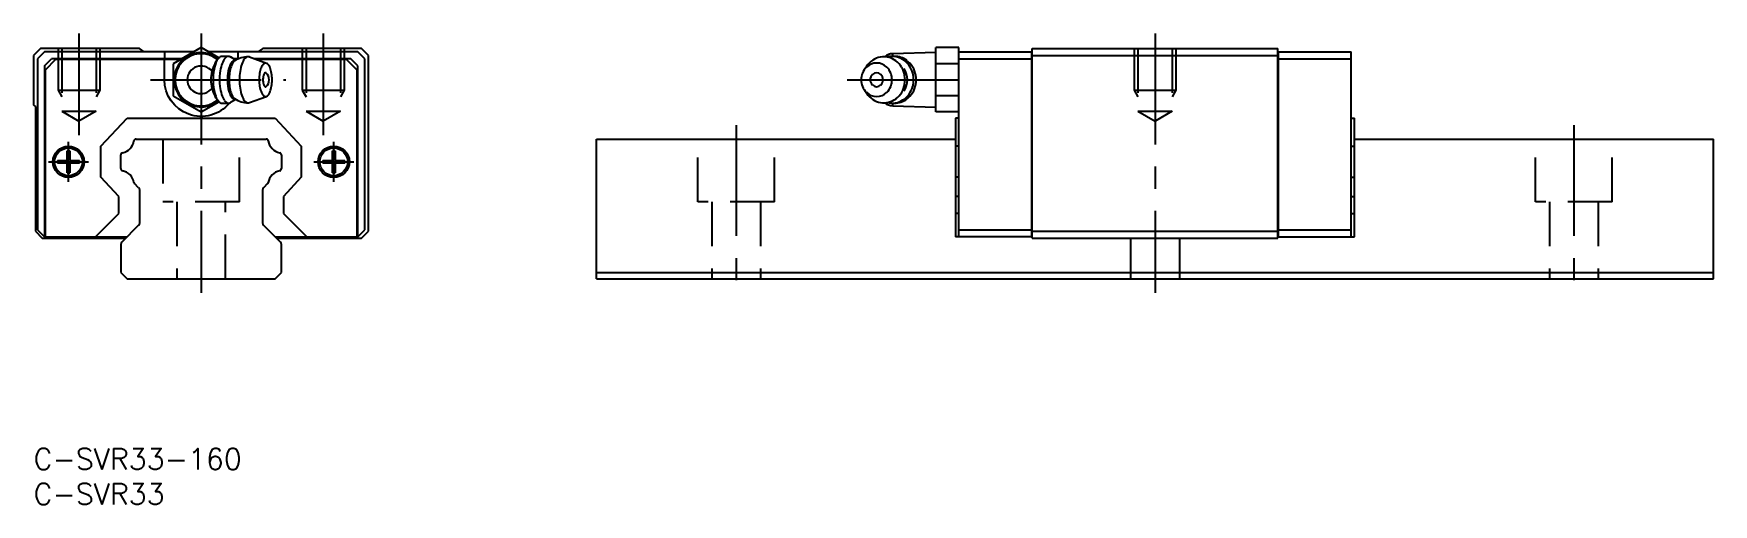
# Model space of a CAD drawing. Extents: x 0 to 241, y -8 to 59.
import ezdxf

# ---------------------------------------------------------------- set-up
doc = ezdxf.new("R2010")
doc.units = 0
doc.header["$LTSCALE"] = 0.5
doc.linetypes.add('CENTER', pattern=[50.8, 31.75, -6.35, 6.35, -6.35])
doc.linetypes.add('DASHED', pattern=[19.05, 12.7, -6.35])
doc.layers.get('0').update_dxf_attribs({"linetype": 'CONTINUOUS'})
doc.layers.add('CENTER', color=1, linetype='CENTER')
doc.styles.get("Standard").update_dxf_attribs({"font": 'txt.shx', "height": 3, "bigfont": 'bigfont.shx'})

# ---------------------------------------------------------------- blocks, each defined once
blk = doc.blocks.new('*U34')
at = {"color": 7, "linetype": 'CONTINUOUS'}
blk.add_text('C-SVR33-160', height=3, dxfattribs=at).set_placement((0, -3))
blk = doc.blocks.new('*U35')
at = {"color": 7, "linetype": 'CONTINUOUS'}
blk.add_text('C-SVR33', height=3, dxfattribs=at).set_placement((0, -8))

msp = doc.modelspace()

# ---------------------------------------------------------------- linework, layer by layer
at = {"color": 7, "linetype": 'CONTINUOUS'}
for p, q in [((1, 57.34), (0, 56.34)), ((0, 56.34), (0, 49.19)), ((1.55, 56.84), (0.55, 55.84)), ((0.55, 55.84), (0.55, 31.34)), ((15.15, 57.34), (1, 57.34)), ((22.93, 56.84), (1.55, 56.84)), ((1.55, 54.84), (2.55, 55.84)), ((3.15, 55.74), (1.65, 54.24)), ((21.2, 55.84), (2.55, 55.84)), ((21.02, 55.74), (3.15, 55.74)), ((15.86, 56.84), (15.15, 57.34)), ((18.75, 56.84), (18.75, 55.84)), ((18.75, 52.84), (18.75, 55.74)), ((24, 57.46), (20, 55.15)), ((26.55, 55.99), (24, 57.46)), ((46.45, 56.84), (25.07, 56.84)), ((26.29, 55.68), (26.52, 55.95)), ((27.93, 56.19), (27.05, 56.2)), ((28.95, 55.65), (28.22, 56.11)), ((29.32, 55.84), (28.64, 55.84)), ((29.32, 55.84), (28.64, 55.84)), ((29.32, 55.84), (28.64, 55.84)), ((29.32, 55.84), (28.64, 55.84)), ((29.12, 55.74), (28.79, 55.74)), ((29.12, 55.74), (28.79, 55.74)), ((29.12, 55.74), (28.79, 55.74)), ((28.95, 55.64), (28.85, 55.64)), ((29.25, 56.84), (29.25, 55.84)), ((30.92, 56.11), (33.37, 55.22)), ((45.45, 55.84), (31.66, 55.84)), ((44.85, 55.74), (31.93, 55.74)), ((32.85, 57.34), (32.14, 56.84)), ((47, 57.34), (32.85, 57.34)), ((46.35, 54.24), (44.85, 55.74)), ((46.45, 54.84), (45.45, 55.84)), ((47.45, 55.84), (46.45, 56.84)), ((48, 56.34), (47, 57.34)), ((47.45, 31.34), (47.45, 55.84)), ((48, 31.14), (48, 56.34)), ((123.35, 56.19), (122.97, 56.19)), ((129.26, 56.74), (123.11, 56.58)), ((123.11, 56.19), (123.11, 56.58)), ((132.56, 57.46), (129.26, 57.46)), ((129.26, 48.23), (129.26, 57.46)), ((132.56, 30.34), (132.56, 57.46)), ((132.56, 56.84), (143.01, 56.84)), ((132.56, 55.84), (143.01, 55.84)), ((143.01, 30.34), (143.01, 56.84)), ((143.06, 56.79), (143.01, 56.79)), ((143.06, 55.82), (143.01, 55.82)), ((143.06, 57.34), (178.26, 57.34)), ((143.06, 30.14), (143.06, 57.34)), ((143.06, 56.34), (178.26, 56.34)), ((178.26, 30.14), (178.26, 57.34)), ((178.26, 56.79), (178.31, 56.79)), ((178.26, 55.82), (178.31, 55.82)), ((178.31, 56.84), (188.76, 56.84)), ((178.31, 56.84), (178.31, 30.34)), ((178.31, 55.84), (188.76, 55.84)), ((188.76, 30.34), (188.76, 56.84)), ((1.55, 54.84), (1.55, 30.34)), ((1.65, 54.24), (1.65, 30.34)), ((20, 55.15), (20, 50.54)), ((46.35, 30.34), (46.35, 54.24)), ((46.45, 30.34), (46.45, 54.84)), ((119.35, 54.79), (118.99, 54.26)), ((132.56, 55.15), (129.26, 55.15)), ((118.99, 51.43), (119.35, 50.9)), ((0, 49.19), (0.25, 49.03)), ((0.25, 49.03), (0.25, 31.14)), ((20, 50.54), (24, 48.23)), ((24, 48.23), (26.55, 49.7)), ((26.29, 50.01), (26.52, 49.73)), ((27.05, 49.49), (27.93, 49.5)), ((28.95, 50.04), (28.22, 49.58)), ((28.85, 50.04), (28.95, 50.04)), ((30.92, 49.58), (33.37, 50.47)), ((122.97, 49.5), (123.36, 49.49)), ((123.11, 49.11), (123.11, 49.49)), ((123.11, 49.11), (129.26, 48.94)), ((132.56, 50.54), (129.26, 50.54)), ((132.56, 48.23), (129.26, 48.23)), ((9.65, 43.33), (13.39, 47.34)), ((13.39, 47.34), (34.61, 47.34)), ((34.61, 47.34), (38.35, 43.33)), ((132.06, 47.34), (132.06, 30.34)), ((132.56, 47.34), (132.06, 47.34)), ((188.76, 47.34), (189.26, 47.34)), ((189.26, 30.34), (189.26, 47.34)), ((9.65, 38.87), (9.65, 43.33)), ((14.68, 44.34), (33.32, 44.34)), ((38.35, 43.33), (38.35, 38.87)), ((80.66, 44.34), (132.06, 44.34)), ((80.66, 24.34), (80.66, 44.34)), ((132.56, 43.33), (132.06, 43.33)), ((188.76, 43.33), (189.26, 43.33)), ((189.26, 44.34), (240.66, 44.34)), ((240.66, 24.34), (240.66, 44.34)), ((3.43, 41.29), (4.8, 41.29)), ((4.8, 41.29), (4.8, 42.66)), ((5.2, 42.66), (5.2, 41.29)), ((5.2, 41.29), (6.56, 41.29)), ((12.5, 40.11), (12.5, 42.08)), ((35.5, 42.08), (35.5, 40.11)), ((41.44, 41.29), (42.8, 41.29)), ((42.8, 41.29), (42.8, 42.66)), ((43.2, 42.66), (43.2, 41.29)), ((43.2, 41.29), (44.57, 41.29)), ((4.8, 40.89), (3.43, 40.89)), ((4.8, 39.53), (4.8, 40.89)), ((6.56, 40.89), (5.2, 40.89)), ((5.2, 40.89), (5.2, 39.53)), ((12.2, 36.14), (9.65, 38.87)), ((38.35, 38.87), (35.8, 36.14)), ((42.8, 40.89), (41.44, 40.89)), ((42.8, 39.53), (42.8, 40.89)), ((44.57, 40.89), (43.2, 40.89)), ((43.2, 40.89), (43.2, 39.53)), ((132.56, 38.87), (132.06, 38.87)), ((188.76, 38.87), (189.26, 38.87)), ((12.2, 33.68), (12.2, 36.14)), ((15.05, 37.37), (14.47, 37.96)), ((15.2, 32.35), (15.2, 37.02)), ((32.8, 37.02), (32.8, 32.35)), ((33.53, 37.96), (32.95, 37.37)), ((35.8, 36.14), (35.8, 33.68)), ((132.56, 36.14), (132.06, 36.14)), ((188.76, 36.14), (189.26, 36.14)), ((0.55, 31.34), (1.55, 30.34)), ((8.87, 30.34), (12.2, 33.68)), ((15.05, 32), (12.65, 29.59)), ((35.35, 29.59), (32.95, 32)), ((35.8, 33.68), (39.13, 30.34)), ((46.45, 30.34), (47.45, 31.34)), ((132.56, 33.68), (132.06, 33.68)), ((132.56, 31.34), (143.01, 31.34)), ((143.06, 31.37), (143.01, 31.37)), ((178.26, 31.37), (178.31, 31.37)), ((178.31, 31.34), (188.76, 31.34)), ((188.76, 33.68), (189.26, 33.68)), ((0.25, 31.14), (1.25, 30.14)), ((1.25, 30.14), (13.2, 30.14)), ((1.55, 30.34), (13.4, 30.34)), ((12.5, 29.24), (12.5, 25.24)), ((34.6, 30.34), (46.45, 30.34)), ((34.8, 30.14), (47, 30.14)), ((35.5, 25.24), (35.5, 29.24)), ((47, 30.14), (48, 31.14)), ((143.01, 30.34), (132.06, 30.34)), ((143.06, 30.39), (143.01, 30.39)), ((143.06, 31.14), (178.26, 31.14)), ((143.06, 30.14), (178.26, 30.14)), ((178.26, 30.39), (178.31, 30.39)), ((178.31, 30.34), (189.26, 30.34)), ((12.5, 25.24), (13.4, 24.34)), ((13.4, 24.34), (34.6, 24.34)), ((34.6, 24.34), (35.5, 25.24)), ((80.66, 25.24), (240.66, 25.24)), ((80.66, 24.34), (240.66, 24.34))]:
    msp.add_line(p, q, dxfattribs=at)
at = {"color": 3, "linetype": 'DASHED'}
for p, q in [((3.5, 57.34), (3.5, 51.34)), ((4.04, 57.34), (4.04, 48.34)), ((8.96, 57.34), (8.96, 48.34)), ((9.5, 57.34), (9.5, 51.34)), ((38.5, 57.34), (38.5, 51.34)), ((39.04, 57.34), (39.04, 48.34)), ((43.96, 57.34), (43.96, 48.34)), ((44.5, 57.34), (44.5, 51.34)), ((157.66, 57.34), (157.66, 51.34)), ((158.2, 57.34), (158.2, 48.34)), ((163.12, 57.34), (163.12, 48.34)), ((163.66, 57.34), (163.66, 51.34)), ((3.5, 51.34), (9.5, 51.34)), ((3.5, 51.34), (4.04, 50.41)), ((9.5, 51.34), (8.96, 50.41)), ((38.5, 51.34), (44.5, 51.34)), ((38.5, 51.34), (39.04, 50.41)), ((44.5, 51.34), (43.96, 50.41)), ((157.66, 51.34), (163.66, 51.34)), ((157.66, 51.34), (158.2, 50.41)), ((163.66, 51.34), (163.12, 50.41)), ((4.04, 48.34), (8.96, 48.34)), ((4.04, 48.34), (6.5, 46.93)), ((8.96, 48.34), (6.5, 46.93)), ((39.04, 48.34), (43.96, 48.34)), ((39.04, 48.34), (41.5, 46.93)), ((43.96, 48.34), (41.5, 46.93)), ((158.2, 48.34), (163.12, 48.34)), ((158.2, 48.34), (160.66, 46.93)), ((163.12, 48.34), (160.66, 46.93)), ((18.5, 44.34), (18.5, 35.34)), ((29.5, 35.34), (29.5, 44.34)), ((95.16, 35.34), (95.16, 44.34)), ((106.16, 35.34), (106.16, 44.34)), ((215.16, 35.34), (215.16, 44.34)), ((226.16, 35.34), (226.16, 44.34)), ((29.5, 35.34), (18.5, 35.34)), ((20.5, 35.34), (20.5, 24.34)), ((27.5, 24.34), (27.5, 35.34)), ((106.16, 35.34), (95.16, 35.34)), ((97.16, 35.34), (97.16, 24.34)), ((104.16, 35.34), (104.16, 24.34)), ((226.16, 35.34), (215.16, 35.34)), ((217.16, 35.34), (217.16, 24.34)), ((224.16, 35.34), (224.16, 24.34)), ((157.16, 30.14), (157.16, 24.34)), ((164.16, 30.14), (164.16, 24.34))]:
    msp.add_line(p, q, dxfattribs=at)
at = {"color": 7, "linetype": 'CONTINUOUS'}
for centre, radius in [((5, 41.09), 2.25), ((43, 41.09), 2.25), ((5, 41.09), 1.99), ((43, 41.09), 1.99)]:
    msp.add_circle(centre, radius, dxfattribs=at)
for centre, radius, start, end in [((24, 52.84), 3.9, 50.9718, 309.0282), ((24, 52.84), 3.74, 51.0329, 308.9671), ((27.88, 54.32), 2.09, 139.5538, 157.3697), ((28.24, 54.47), 2.27, 139.598, 160.8002), ((27.04, 55.52), 0.68, 89.8146, 141.4349), ((29.82, 54.13), 3, 146.419, 163.9372), ((28.1, 55.31), 0.918, 109.5055, 148.4502), ((27.93, 55.64), 0.551, 57.5252, 104.1804), ((29.89, 54.2), 1.9, 139.598, 160.8002), ((28.89, 55.08), 0.569, 93.4944, 141.4349), ((29.57, 54.57), 1.24, 128.03, 154.984), ((30.69, 52.85), 3.29, 89.1369, 124.9824), ((33.5, 53.75), 3.92, 152.982, 167.0658), ((31.25, 54.93), 1.38, 126.0403, 154.4616), ((30.74, 55.63), 0.519, 70.0924, 125.2235), ((121.97, 53.03), 3.16, 123.7997, 146.1384), ((121.83, 53.24), 2.91, 100.3514, 123.7661), ((121.81, 53.32), 2.82, 76.348, 100.2493), ((123.16, 54.58), 2, 91.5, 128.7532), ((122.97, 53.25), 2.94, 80.5353, 103.929), ((121.78, 53.21), 2.94, 52.9859, 76.2524), ((123.35, 53.26), 2.94, 53.8898, 89.8488), ((122.96, 53.25), 2.95, 57.3307, 80.285), ((121.62, 53.01), 3.2, 30.981, 52.964), ((122.83, 53.05), 3.19, 35.5149, 57.2955), ((123.17, 53.02), 3.23, 31.5185, 53.9499), ((24, 52.84), 1.98, 38.259, 321.741), ((29.49, 52.84), 4.12, 162.6982, 197.3018), ((33.42, 51.73), 8.2, 155.5597, 163.4295), ((34.4, 52.84), 8.68, 175.683, 184.317), ((32.25, 53.06), 6.52, 160.718, 176.1614), ((35.22, 52.84), 8.58, 173.5184, 186.4816), ((33.01, 53.13), 6.35, 163.1981, 173.801), ((35.04, 52.84), 7.26, 175.683, 184.317), ((32.78, 53.12), 4.99, 160.0114, 176.868), ((35.27, 52.84), 7.26, 175.8885, 184.1115), ((34.07, 52.95), 6.05, 166.8119, 176.1003), ((31.5, 53.58), 3.41, 153.6234, 167.265), ((38.04, 52.84), 8.56, 175.825, 184.175), ((36.58, 52.98), 7.09, 166.5793, 176.0477), ((38.54, 52.84), 6.22, 175.683, 184.317), ((37.41, 52.95), 5.09, 166.0541, 175.9315), ((35.1, 53.56), 2.69, 151.4947, 166.6232), ((33.52, 54.44), 0.885, 121.2698, 153.2617), ((35.42, 52.84), 2.56, 173.7782, 186.2218), ((34.8, 52.92), 1.94, 164.0092, 174.023), ((33.88, 53.2), 0.977, 148.743, 164.6112), ((33.32, 53.55), 0.321, 116.9113, 150.4592), ((33.24, 54.87), 0.371, 61.134, 118.866), ((33.24, 53.69), 0.155, 58.6993, 113.8023), ((32.4, 52.84), 1.34, 313.2338, 46.7662), ((32.96, 54.44), 0.885, 26.7383, 58.7302), ((31.38, 53.56), 2.69, 13.3768, 28.5053), ((29.06, 52.95), 5.09, 4.0685, 13.9459), ((27.94, 52.84), 6.22, 355.683, 4.317), ((121.09, 52.84), 2.53, 134.7224, 225.2776), ((120.78, 53.15), 2.09, 45.5005, 134.4995), ((120.91, 52.84), 1.06, 134.7224, 225.2776), ((120.78, 52.97), 0.872, 45.5005, 134.4995), ((120.64, 52.84), 1.06, 314.7224, 45.2776), ((120.46, 52.84), 2.53, 314.7224, 45.2776), ((121.4, 52.87), 3.46, 10.1721, 31.0278), ((122.2, 52.84), 2.98, 327.435, 32.5652), ((121.3, 52.84), 3.55, 349.7879, 10.29), ((122.6, 52.89), 3.46, 14.9361, 35.548), ((122.94, 52.87), 3.51, 10.3156, 31.5664), ((122.46, 52.84), 3.61, 344.994, 15.006), ((122.83, 52.84), 3.62, 349.6015, 10.3985), ((33.42, 53.96), 8.2, 196.5705, 204.4403), ((32.25, 52.63), 6.52, 183.8386, 199.282), ((27.88, 51.37), 2.09, 202.6303, 220.4462), ((33.01, 52.56), 6.35, 186.199, 196.8019), ((29.82, 51.56), 3, 196.0628, 213.581), ((32.78, 52.57), 4.99, 183.132, 199.9886), ((34.07, 52.74), 6.05, 183.8997, 193.1881), ((29.89, 51.49), 1.9, 199.1998, 220.402), ((31.5, 52.11), 3.41, 192.735, 206.3766), ((29.57, 51.12), 1.24, 205.016, 231.97), ((36.58, 52.71), 7.09, 183.9523, 193.4207), ((33.5, 51.94), 3.92, 192.9342, 207.018), ((37.41, 52.74), 5.09, 184.0685, 193.9459), ((35.1, 52.13), 2.69, 193.3768, 208.5053), ((33.52, 51.25), 0.885, 206.7383, 238.7302), ((34.8, 52.77), 1.94, 185.977, 195.9908), ((33.88, 52.49), 0.977, 195.3888, 211.257), ((33.32, 52.14), 0.321, 209.5408, 243.0887), ((33.24, 52), 0.155, 246.1977, 301.3007), ((32.96, 51.25), 0.885, 301.2698, 333.2617), ((31.38, 52.13), 2.69, 331.4947, 346.6232), ((29.06, 52.74), 5.09, 346.0541, 355.9315), ((120.78, 52.54), 2.09, 225.5005, 314.4995), ((121.97, 52.65), 3.15, 213.8629, 236.2875), ((120.78, 52.72), 0.872, 225.5005, 314.4995), ((121.62, 52.68), 3.2, 307.1224, 329.1003), ((121.4, 52.82), 3.46, 329.0534, 349.9059), ((122.83, 52.64), 3.19, 302.7045, 324.4851), ((123.17, 52.67), 3.23, 306.0501, 328.4815), ((122.6, 52.8), 3.46, 324.452, 345.0638), ((122.94, 52.82), 3.51, 328.4336, 349.6844), ((28.24, 51.22), 2.27, 199.1998, 220.402), ((27.04, 50.17), 0.68, 218.5651, 270.1854), ((28.1, 50.38), 0.918, 211.5498, 250.4945), ((27.93, 50.05), 0.551, 255.8196, 302.4748), ((28.89, 50.61), 0.569, 218.5651, 266.5056), ((30.69, 52.84), 3.29, 235.0186, 270.862), ((31.25, 50.76), 1.38, 205.5384, 233.9597), ((30.74, 50.06), 0.519, 234.7765, 289.9076), ((33.24, 50.82), 0.371, 241.134, 298.866), ((121.83, 52.45), 2.91, 236.3214, 259.7399), ((121.81, 52.37), 2.82, 259.8421, 283.7431), ((123.16, 51.11), 2, 231.2468, 268.5), ((122.97, 52.44), 2.94, 256.0709, 279.4649), ((121.78, 52.48), 2.94, 283.8385, 307.1008), ((123.35, 52.43), 2.94, 270.1167, 306.1107), ((122.96, 52.44), 2.95, 279.715, 302.6693), ((12.36, 44.39), 2.04, 280.695, 351.6103), ((14.68, 44.04), 0.3, 90, 171.6104), ((33.32, 44.04), 0.3, 8.3896, 90), ((35.64, 44.39), 2.04, 188.3897, 259.305), ((5, 41.09), 1.58, 172.7046, 187.2954), ((5, 41.09), 1.57, 82.7046, 97.2954), ((5, 41.09), 1.57, 352.7046, 7.2954), ((12.8, 42.08), 0.3, 100.695, 180), ((35.2, 42.08), 0.3, 0, 79.305), ((43, 41.09), 1.58, 172.7046, 187.2954), ((43, 41.09), 1.57, 82.7046, 97.2954), ((43, 41.09), 1.57, 352.7046, 7.2954), ((5, 41.09), 1.57, 262.7046, 277.2954), ((12.8, 40.11), 0.3, 180, 259.305), ((12.36, 37.8), 2.04, 8.9835, 79.305), ((35.64, 37.8), 2.04, 100.695, 171.0165), ((35.2, 40.11), 0.3, 280.695, 0), ((43, 41.09), 1.57, 262.7046, 277.2954), ((14.68, 38.17), 0.3, 188.9835, 225), ((14.7, 37.02), 0.5, 0, 45), ((33.3, 37.02), 0.5, 135, 180), ((33.32, 38.17), 0.3, 315, 351.0165), ((14.7, 32.35), 0.5, 315, 0), ((33.3, 32.35), 0.5, 180, 225), ((13, 29.24), 0.5, 135, 180), ((35, 29.24), 0.5, 0, 45)]:
    msp.add_arc(centre, radius, start, end, dxfattribs=at)
at = {"color": 7, "linetype": 'CONTINUOUS', "extrusion": (0, 0, -1)}
msp.add_arc((-24, 52.84), 5.25, 219.4115, 0, dxfattribs=at)
at = {"layer": 'CENTER', "color": 1, "linetype": 'CENTER'}
for p, q in [((6.5, 59.46), (6.5, 44.93)), ((24, 59.46), (24, 22.34)), ((41.5, 59.46), (41.5, 44.93)), ((160.66, 59.46), (160.66, 22.34)), ((16.75, 52.84), (36.16, 52.84)), ((116.56, 52.84), (134.56, 52.84)), ((100.66, 46.34), (100.66, 22.34)), ((220.66, 46.34), (220.66, 22.34)), ((5, 38.22), (5, 43.97)), ((43, 38.22), (43, 43.97)), ((2.12, 41.09), (7.87, 41.09)), ((40.13, 41.09), (45.88, 41.09))]:
    msp.add_line(p, q, dxfattribs=at)

# ---------------------------------------------------------------- block references
at = {"color": 7, "linetype": 'CONTINUOUS'}
for name in ['*U34', '*U35']:
    msp.add_blockref(name, (0, 0), dxfattribs=at)

doc.saveas('drawing.dxf')
